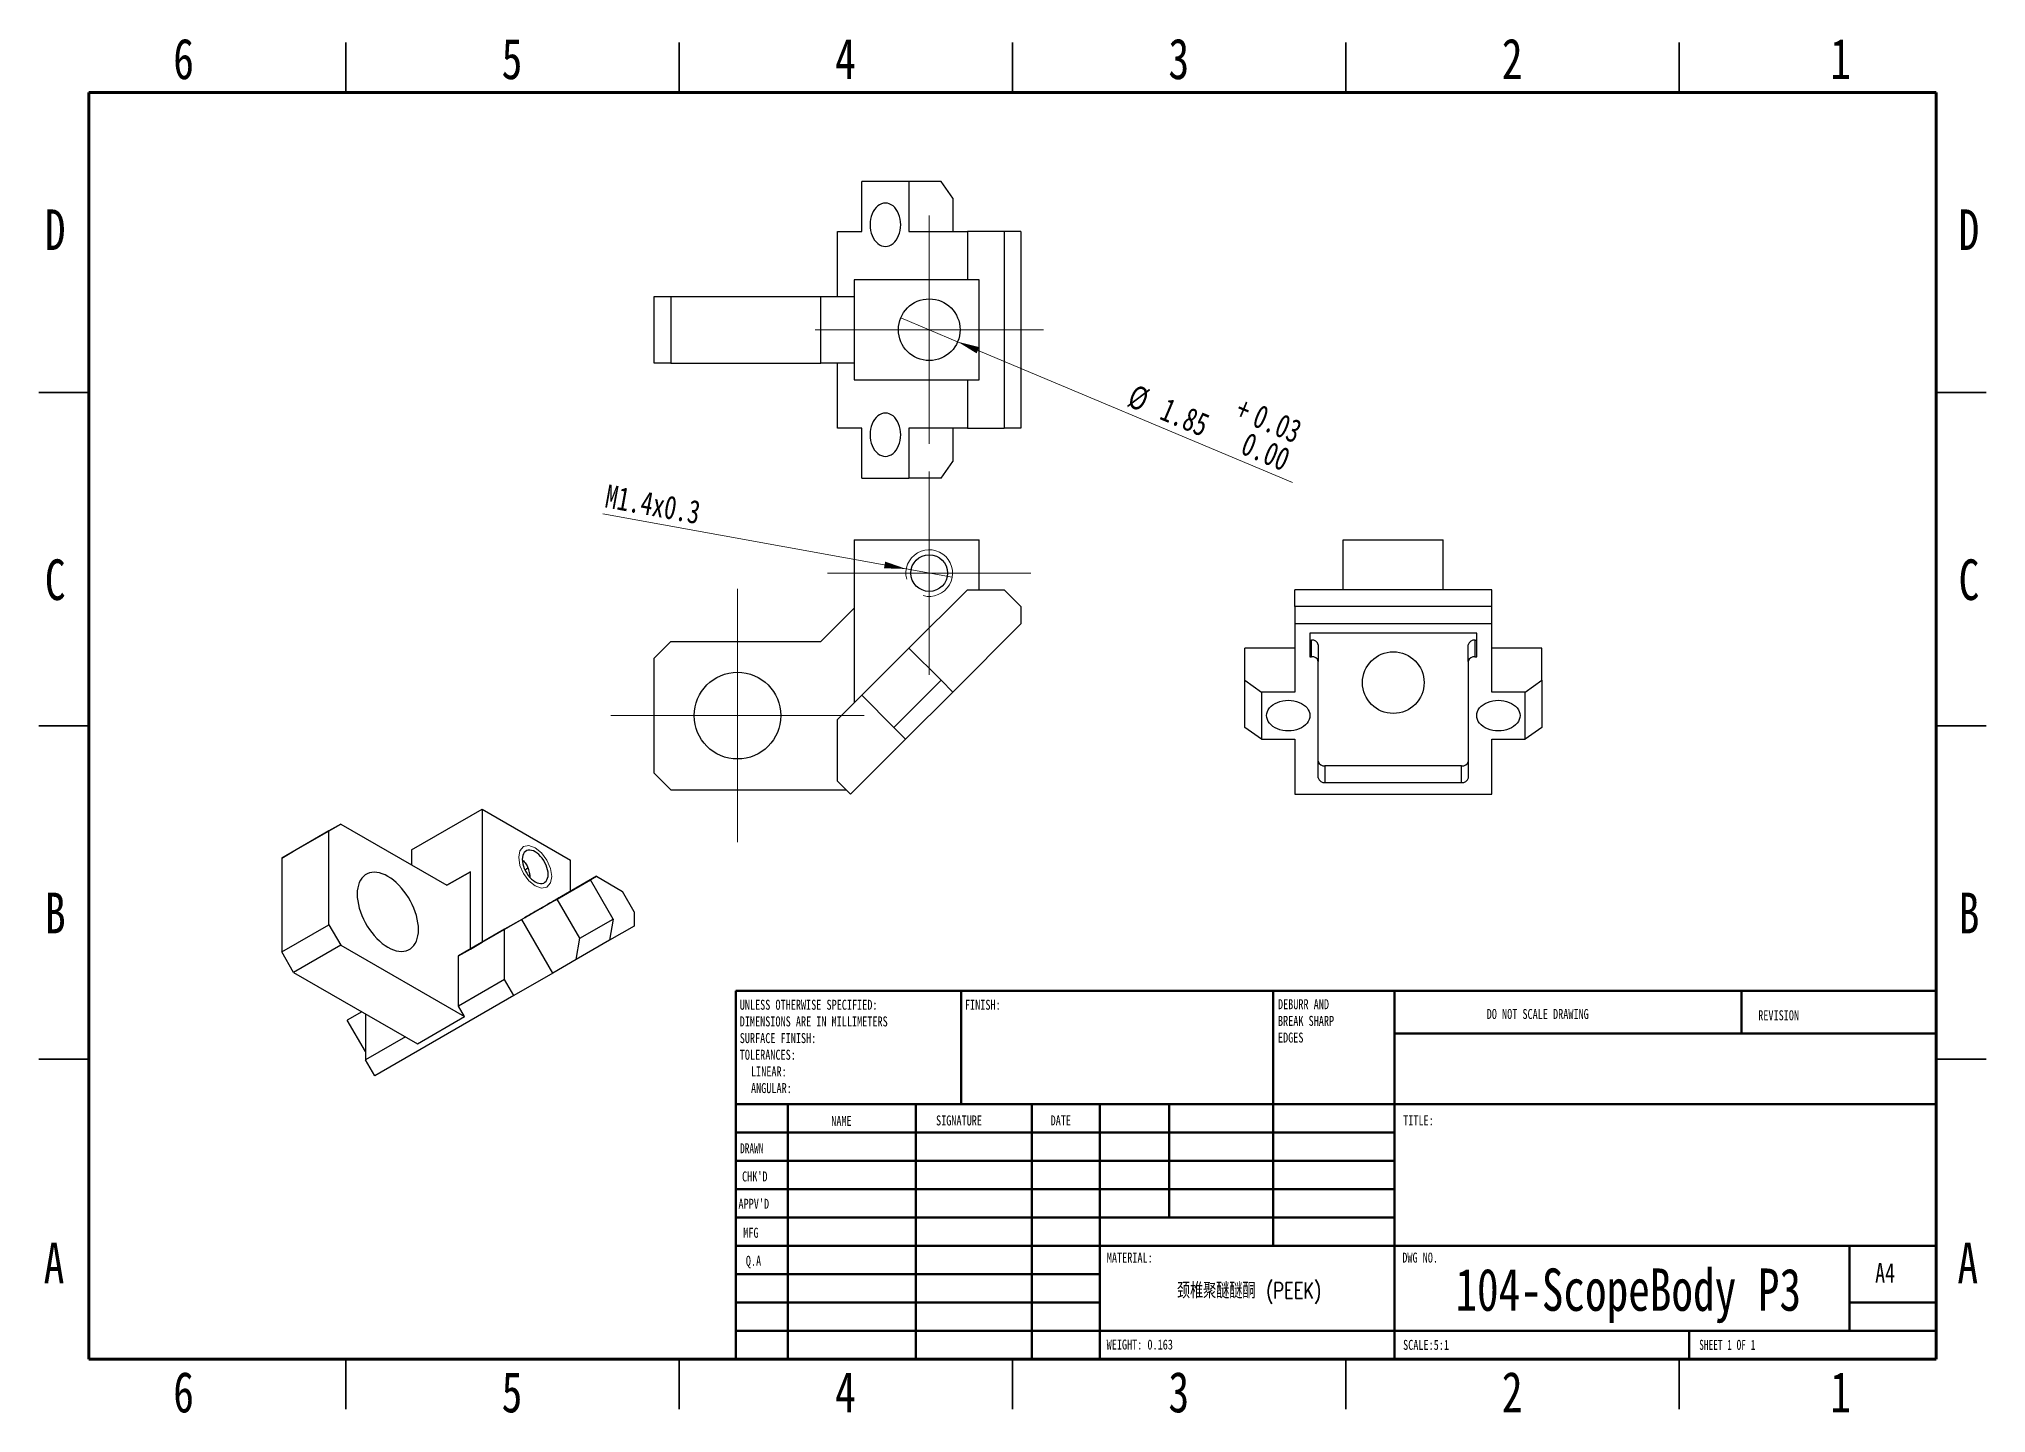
# Model space of a CAD drawing. Header units: millimetres. Extents: x 2 to 294, y 2 to 208.
import ezdxf

# ---------------------------------------------------------------- set-up
doc = ezdxf.new("R2010")
doc.units = ezdxf.units.MM
doc.styles.add('SLDTEXTSTYLE0', font='TXT', dxfattribs={"width": 0.75})
doc.styles.add('SLDTEXTSTYLE1', font='TXT', dxfattribs={"width": 0.686449})
doc.styles.add('SLDTEXTSTYLE2', font='TXT', dxfattribs={"width": 0.6875})
doc.styles.add('SLDTEXTSTYLE3', font='TXT', dxfattribs={"width": 0.75, "bigfont": 'bigfont'})
doc.dimstyles.new('SLDDIMSTYLE0', dxfattribs={"dimtxt": 3.5, "dimasz": 3.302, "dimexe": 0, "dimexo": 0.0625, "dimgap": 0.875, "dimtad": 1, "dimlfac": 0.2, "dimrnd": 1e-09, "dimzin": 12, "dimdsep": 46, "dimtxsty": 'SLDTEXTSTYLE0', "dimblk1": 'NONE', "dimsah": 1, "dimcen": 0, "dimadec": 0, "dimazin": 3, "dimtfac": 1, "dimtmove": 0, "dimatfit": 3, "dimldrblk": 'NONE', "dimfxl": 0, "dimfrac": 2, "dimtolj": 1, "dimtzin": 12, "dimarcsym": 0})
doc.dimstyles.new('SLDDIMSTYLE1', dxfattribs={"dimtxt": 3.5, "dimasz": 3.302, "dimexe": 0, "dimexo": 0.0625, "dimgap": 0.875, "dimtad": 1, "dimlfac": 0.2, "dimrnd": 1e-09, "dimzin": 12, "dimdsep": 46, "dimtxsty": 'SLDTEXTSTYLE0', "dimblk1": 'NONE', "dimsah": 1, "dimcen": 0, "dimadec": 0, "dimazin": 3, "dimtol": 1, "dimtp": 0.03, "dimtfac": 1, "dimtmove": 0, "dimatfit": 3, "dimldrblk": 'NONE', "dimfxl": 0, "dimfrac": 2, "dimtolj": 1, "dimtzin": 0, "dimarcsym": 0})

# ---------------------------------------------------------------- blocks, each defined once
blk = doc.blocks.new('SW_NOTE_0')
at = {"color": 0, "linetype": 'Continuous', "lineweight": 0, "char_height": 1.5, "attachment_point": 1, "style": 'SLDTEXTSTYLE0'}
for s, insert in [('UNLESS OTHERWISE SPECIFIED:', (0, 1.93)), ('DIMENSIONS ARE IN MILLIMETERS', (0, -0.57)), ('TOLERANCES:', (0, -5.57)), ('SURFACE FINISH:', (0, -3.07)), ('LINEAR:', (1.69, -8.07)), ('ANGULAR:', (1.69, -10.57))]:
    blk.add_mtext(s, dxfattribs=dict(at, insert=insert))
blk = doc.blocks.new('SW_NOTE_0_1')
at = {"color": 0, "linetype": 'Continuous', "lineweight": 0, "char_height": 1.5, "attachment_point": 1, "style": 'SLDTEXTSTYLE0'}
for s, insert in [('DEBURR AND', (0, 1.93)), ('BREAK SHARP', (0, -0.57)), ('EDGES', (0, -3.07))]:
    blk.add_mtext(s, dxfattribs=dict(at, insert=insert))
blk = doc.blocks.new('_D')
at = {"color": 7, "linetype": 'Continuous', "lineweight": 0}
for q in [(87.06, 136.82), (139.45, 127.29)]:
    blk.add_line((132.57, 128.54), q, dxfattribs=at)
at = {"color": 7, "linetype": 'Continuous', "lineweight": 18}
blk.add_solid([(132.57, 128.54), (129.41, 129.64), (129.23, 128.64)], dxfattribs=at)
at = {"color": 7, "linetype": 'Continuous', "lineweight": 18, "insert": (87.86, 141.25), "char_height": 3.5, "attachment_point": 1, "rotation": 349.6922, "style": 'SLDTEXTSTYLE0'}
blk.add_mtext('M1.4x0.3', dxfattribs=at)
blk = doc.blocks.new('_None')
blk = doc.blocks.new('SW_CENTERMARKSYMBOL_0')
at = {"color": 0, "linetype": 'Continuous', "lineweight": 18}
for p, q in [((0, 12.5), (0, 19)), ((0, 0), (0, 12.5)), ((-12.5, 0), (-19, 0)), ((0, 0), (-12.5, 0)), ((0, 0), (0, -12.5)), ((0, 0), (12.5, 0)), ((12.5, 0), (19, 0)), ((0, -12.5), (0, -19))]:
    blk.add_line(p, q, dxfattribs=at)
blk = doc.blocks.new('SW_CENTERMARKSYMBOL_1')
at = {"color": 0, "linetype": 'Continuous', "lineweight": 18}
for p, q in [((0, 12.5), (0, 15.25)), ((0, 0), (0, 12.5)), ((-12.5, 0), (-15.25, 0)), ((0, 0), (-12.5, 0)), ((0, 0), (0, -12.5)), ((0, 0), (12.5, 0)), ((12.5, 0), (15.25, 0)), ((0, -12.5), (0, -15.25))]:
    blk.add_line(p, q, dxfattribs=at)
blk = doc.blocks.new('_D_1')
at = {"color": 7, "linetype": 'Continuous', "lineweight": 0}
for q in [(131.75, 166.22), (190.47, 141.51)]:
    blk.add_line((140.27, 162.63), q, dxfattribs=at)
at = {"color": 7, "linetype": 'Continuous', "lineweight": 18}
blk.add_solid([(140.27, 162.63), (143.12, 160.88), (143.51, 161.82)], dxfattribs=at)
at = {"color": 7, "linetype": 'Continuous', "lineweight": 18, "char_height": 3.5, "attachment_point": 1, "rotation": 337.183, "style": 'SLDTEXTSTYLE0'}
for s, insert in [('%%c', (166.86, 156.32)), ('1.85', (171.74, 154.32)), ('+', (183.01, 154.43)), ('0.03', (185.62, 153.33)), ('0.00', (183.87, 149.16))]:
    blk.add_mtext(s, dxfattribs=dict(at, insert=insert))
blk = doc.blocks.new('SW_CENTERMARKSYMBOL_2')
at = {"color": 0, "linetype": 'Continuous', "lineweight": 18}
for p, q in [((0, 12.5), (0, 17.125)), ((0, 0), (0, 12.5)), ((-12.5, 0), (-17.125, 0)), ((0, 0), (-12.5, 0)), ((0, 0), (0, -12.5)), ((0, 0), (12.5, 0)), ((12.5, 0), (17.125, 0)), ((0, -12.5), (0, -17.125))]:
    blk.add_line(p, q, dxfattribs=at)

msp = doc.modelspace()

# ---------------------------------------------------------------- linework, layer by layer
at = {"color": 7, "linetype": 'Continuous', "lineweight": 35}
for p, q in [((48.5, 200), (48.5, 207.5)), ((98.5, 200), (98.5, 207.5)), ((148.5, 207.5), (148.5, 200)), ((148.5, 200), (148.5, 207.5)), ((198.5, 200), (198.5, 207.5)), ((248.5, 200), (248.5, 207.5)), ((10, 155), (2.5, 155)), ((287, 155), (294.5, 155)), ((2.5, 105), (10, 105)), ((10, 105), (2.5, 105)), ((294.5, 105), (287, 105)), ((287, 105), (294.5, 105)), ((10, 55), (2.5, 55)), ((287, 55), (294.5, 55)), ((48.5, 10), (48.5, 2.5)), ((98.5, 10), (98.5, 2.5)), ((148.5, 2.5), (148.5, 10)), ((148.5, 10), (148.5, 2.5)), ((198.5, 10), (198.5, 2.5)), ((248.5, 10), (248.5, 2.5))]:
    msp.add_line(p, q, dxfattribs=at)
at = {"color": 7, "linetype": 'Continuous', "lineweight": 70}
for p, q in [((10, 10), (10, 200)), ((10, 200), (287, 200)), ((287, 200), (287, 10)), ((287, 10), (10, 10))]:
    msp.add_line(p, q, dxfattribs=at)
at = {"color": 7, "linetype": 'Continuous', "lineweight": 25}
for p, q in [((125.896, 179.174), (125.896, 186.674)), ((132.967, 186.674), (125.896, 186.674)), ((132.967, 186.674), (132.967, 179.174)), ((137.779, 186.674), (132.967, 186.674)), ((139.546, 184.174), (137.779, 186.674)), ((139.546, 184.174), (139.546, 179.174)), ((122.261, 169.424), (122.261, 179.174)), ((122.261, 179.174), (125.896, 179.174)), ((132.967, 179.174), (141.731, 179.174)), ((141.731, 179.174), (141.731, 171.924)), ((147.261, 179.174), (141.731, 179.174)), ((147.261, 179.174), (147.261, 149.674)), ((149.761, 179.174), (147.261, 179.174)), ((149.761, 179.174), (149.761, 149.674)), ((94.761, 159.424), (94.761, 169.424)), ((94.761, 169.424), (97.261, 169.424)), ((97.261, 169.424), (97.261, 159.424)), ((97.261, 169.424), (119.761, 169.424)), ((119.761, 159.424), (119.761, 169.424)), ((119.761, 169.424), (124.761, 169.424)), ((124.761, 171.924), (124.761, 156.924)), ((143.511, 171.924), (124.761, 171.924)), ((143.511, 156.924), (143.511, 171.924)), ((97.261, 159.424), (94.761, 159.424)), ((97.261, 159.424), (119.761, 159.424)), ((124.761, 159.424), (119.761, 159.424)), ((122.261, 149.674), (122.261, 159.424)), ((124.761, 156.924), (143.511, 156.924)), ((141.731, 156.924), (141.731, 149.674)), ((125.896, 149.674), (122.261, 149.674)), ((125.896, 142.174), (125.896, 149.674)), ((141.731, 149.674), (132.967, 149.674)), ((132.967, 149.674), (132.967, 142.174)), ((139.546, 149.674), (139.546, 144.674)), ((141.731, 149.674), (147.261, 149.674)), ((149.761, 149.674), (147.261, 149.674)), ((137.779, 142.174), (139.546, 144.674)), ((125.896, 142.174), (132.967, 142.174)), ((137.779, 142.174), (132.967, 142.174)), ((124.761, 132.918), (124.761, 108.448)), ((124.761, 132.918), (143.511, 132.918)), ((143.511, 125.418), (143.511, 132.918)), ((198.109, 125.418), (198.109, 132.918)), ((198.109, 132.918), (213.109, 132.918)), ((213.109, 125.418), (213.109, 132.918)), ((124.761, 122.659), (119.761, 117.659)), ((141.731, 125.418), (132.967, 116.654)), ((141.731, 125.418), (147.261, 125.418)), ((149.761, 122.918), (147.261, 125.418)), ((149.761, 122.918), (149.761, 120.289)), ((190.859, 122.918), (190.859, 125.418)), ((220.359, 125.418), (190.859, 125.418)), ((190.859, 122.918), (190.859, 120.289)), ((220.359, 122.918), (190.859, 122.918)), ((220.359, 122.918), (220.359, 125.418)), ((220.359, 120.289), (220.359, 122.918)), ((149.761, 120.289), (139.546, 110.074)), ((190.859, 120.289), (190.859, 110.074)), ((220.359, 120.289), (190.859, 120.289)), ((220.359, 110.074), (220.359, 120.289)), ((97.261, 117.659), (94.761, 115.159)), ((97.261, 117.659), (119.761, 117.659)), ((218.109, 118.913), (193.109, 118.913)), ((193.109, 118.913), (193.109, 115.378)), ((193.109, 117.852), (193.359, 117.852)), ((193.359, 115.378), (193.359, 117.852)), ((194.359, 117.145), (194.359, 114.67)), ((216.859, 114.67), (216.859, 117.145)), ((217.859, 117.852), (218.109, 117.852)), ((217.859, 117.852), (217.859, 115.378)), ((218.109, 115.378), (218.109, 118.913)), ((94.761, 97.918), (94.761, 115.159)), ((125.896, 109.583), (132.967, 116.654)), ((137.779, 111.842), (132.967, 116.654)), ((183.359, 111.842), (183.359, 116.654)), ((190.859, 116.654), (183.359, 116.654)), ((193.109, 115.378), (193.359, 115.378)), ((194.359, 97.221), (194.359, 114.67)), ((216.859, 114.67), (216.859, 97.221)), ((217.859, 115.378), (218.109, 115.378)), ((227.859, 116.654), (220.359, 116.654)), ((227.859, 111.842), (227.859, 116.654)), ((130.708, 104.771), (137.779, 111.842)), ((137.779, 111.842), (139.546, 110.074)), ((183.359, 111.842), (185.859, 110.074)), ((183.359, 104.771), (183.359, 111.842)), ((225.359, 110.074), (227.859, 111.842)), ((227.859, 111.842), (227.859, 104.771)), ((125.896, 109.583), (122.261, 105.948)), ((130.708, 104.771), (125.896, 109.583)), ((139.546, 110.074), (132.475, 103.003)), ((185.859, 110.074), (185.859, 103.003)), ((190.859, 110.074), (185.859, 110.074)), ((225.359, 110.074), (220.359, 110.074)), ((225.359, 103.003), (225.359, 110.074)), ((122.261, 96.703), (122.261, 105.948)), ((132.475, 103.003), (124.218, 94.746)), ((132.475, 103.003), (130.708, 104.771)), ((185.859, 103.003), (183.359, 104.771)), ((185.859, 103.003), (190.859, 103.003)), ((190.859, 103.003), (190.859, 94.746)), ((220.359, 103.003), (225.359, 103.003)), ((220.359, 94.746), (220.359, 103.003)), ((227.859, 104.771), (225.359, 103.003)), ((94.761, 97.918), (97.261, 95.418)), ((124.218, 94.746), (122.261, 96.703)), ((215.859, 98.988), (195.359, 98.988)), ((195.359, 98.988), (195.359, 96.514)), ((195.359, 96.514), (215.859, 96.514)), ((215.859, 96.514), (215.859, 98.988)), ((97.261, 95.418), (123.545, 95.418)), ((190.859, 94.746), (220.359, 94.746)), ((58.358, 86.405), (68.965, 92.528)), ((68.965, 92.528), (68.965, 72.547)), ((68.965, 92.528), (82.223, 84.874)), ((45.984, 89.252), (38.913, 85.17)), ((40.681, 86.191), (47.752, 90.273)), ((47.752, 90.273), (45.984, 89.252)), ((45.984, 75.175), (45.984, 89.252)), ((47.752, 90.273), (63.662, 81.089)), ((38.913, 85.17), (40.681, 86.191)), ((38.913, 85.17), (38.913, 71.093)), ((58.358, 86.405), (58.358, 84.15)), ((82.223, 80.203), (82.223, 84.874)), ((63.661, 81.089), (67.197, 83.13)), ((67.197, 83.13), (63.662, 81.089)), ((67.197, 71.526), (67.197, 83.13)), ((86.092, 82.436), (79.894, 78.857)), ((79.894, 78.857), (85.197, 81.919)), ((80.197, 79.031), (85.197, 81.919)), ((80.965, 79.477), (86.092, 82.436)), ((88.6, 76.025), (85.197, 81.919)), ((86.092, 82.436), (90.001, 80.179)), ((68.965, 72.547), (80.965, 79.477)), ((80.197, 79.031), (74.894, 75.97)), ((83.6, 73.138), (80.197, 79.031)), ((91.769, 77.117), (90.001, 80.179)), ((74.894, 75.97), (72.324, 74.485)), ((79.546, 67.911), (74.894, 75.97)), ((83.6, 73.138), (88.6, 76.025)), ((88.6, 76.025), (88.082, 72.84)), ((91.769, 77.117), (91.769, 74.97)), ((38.913, 71.093), (45.984, 75.175)), ((45.984, 75.175), (47.752, 72.113)), ((72.324, 74.485), (65.429, 70.505)), ((72.324, 66.937), (72.324, 74.485)), ((83.082, 69.952), (83.6, 73.138)), ((91.769, 74.97), (88.082, 72.841)), ((40.681, 68.031), (38.913, 71.093)), ((47.752, 72.113), (40.681, 68.031)), ((47.752, 72.113), (66.338, 61.383)), ((65.429, 70.505), (67.197, 71.526)), ((65.429, 62.957), (65.429, 70.505)), ((67.197, 71.526), (68.965, 72.547)), ((88.082, 72.84), (83.082, 69.952)), ((40.681, 68.031), (59.267, 57.301)), ((79.546, 67.911), (73.708, 64.54)), ((83.082, 69.952), (79.546, 67.911)), ((73.708, 64.54), (52.848, 52.498)), ((72.324, 66.937), (65.429, 62.957)), ((73.708, 64.54), (72.324, 66.937)), ((50.911, 62.125), (48.731, 60.866)), ((50.911, 62.125), (48.731, 60.866)), ((51.464, 61.806), (51.464, 54.895)), ((59.267, 57.301), (66.338, 61.383)), ((66.338, 61.383), (65.429, 62.957)), ((51.464, 56.132), (48.731, 60.866)), ((57.45, 58.35), (51.464, 54.895)), ((52.848, 52.498), (51.464, 54.895))]:
    msp.add_line(p, q, dxfattribs=at)
at = {"color": 7, "linetype": 'Continuous', "lineweight": 50}
for p, q in [((107, 65.25), (287, 65.25)), ((107, 65.25), (107, 10)), ((140.8, 48.25), (140.8, 65.25)), ((187.6, 65.25), (187.6, 27)), ((205.8, 65.25), (205.8, 10)), ((257.8, 58.875), (257.8, 65.25)), ((287, 58.875), (205.8, 58.875)), ((287, 48.25), (107, 48.25)), ((114.8, 48.25), (114.8, 10)), ((133.991, 48.25), (133.991, 10)), ((151.399, 48.25), (151.399, 10)), ((161.6, 10), (161.6, 48.25)), ((172, 31.25), (172, 48.25)), ((205.8, 44), (107, 44)), ((205.8, 39.75), (107, 39.75)), ((205.8, 35.5), (107, 35.5)), ((205.8, 31.25), (107, 31.25)), ((161.6, 27), (107, 27)), ((161.6, 27), (287, 27)), ((274, 14.25), (274, 27)), ((161.6, 22.75), (107, 22.75)), ((161.6, 18.5), (107, 18.5)), ((287, 18.5), (274, 18.5)), ((107, 14.25), (287, 14.25)), ((250, 10), (250, 14.25))]:
    msp.add_line(p, q, dxfattribs=at)
at = {"color": 7, "linetype": 'Continuous', "lineweight": 25, "flags": 128}
for points in [[(127.133, 180.174), (127.153, 179.75), (127.212, 179.333), (127.308, 178.93), (127.441, 178.549), (127.608, 178.195), (127.806, 177.876), (128.032, 177.595), (128.282, 177.359), (128.552, 177.171), (128.837, 177.035), (129.131, 176.952), (129.431, 176.924), (129.731, 176.952), (130.026, 177.035), (130.311, 177.171), (130.58, 177.359), (130.83, 177.595), (131.056, 177.876), (131.255, 178.195), (131.422, 178.549), (131.554, 178.93), (131.651, 179.333), (131.71, 179.75), (131.729, 180.174), (131.71, 180.598), (131.651, 181.015), (131.554, 181.418), (131.422, 181.799), (131.255, 182.152), (131.056, 182.472), (130.83, 182.752), (130.58, 182.988), (130.311, 183.176), (130.026, 183.313), (129.731, 183.396), (129.431, 183.424), (129.131, 183.396), (128.837, 183.313), (128.552, 183.176), (128.282, 182.988), (128.032, 182.752), (127.806, 182.472), (127.608, 182.152), (127.441, 181.799), (127.308, 181.418), (127.212, 181.015), (127.153, 180.598), (127.133, 180.174)], [(127.133, 148.674), (127.153, 148.25), (127.212, 147.833), (127.308, 147.43), (127.441, 147.049), (127.608, 146.695), (127.806, 146.376), (128.032, 146.095), (128.282, 145.859), (128.552, 145.671), (128.837, 145.535), (129.131, 145.452), (129.431, 145.424), (129.731, 145.452), (130.026, 145.535), (130.311, 145.671), (130.58, 145.859), (130.83, 146.095), (131.056, 146.376), (131.255, 146.695), (131.422, 147.049), (131.554, 147.43), (131.651, 147.833), (131.71, 148.25), (131.729, 148.674), (131.71, 149.098), (131.651, 149.515), (131.554, 149.918), (131.422, 150.299), (131.255, 150.652), (131.056, 150.972), (130.83, 151.252), (130.58, 151.488), (130.311, 151.676), (130.026, 151.813), (129.731, 151.896), (129.431, 151.924), (129.131, 151.896), (128.837, 151.813), (128.552, 151.676), (128.282, 151.488), (128.032, 151.252), (127.806, 150.972), (127.608, 150.652), (127.441, 150.299), (127.308, 149.918), (127.212, 149.515), (127.153, 149.098), (127.133, 148.674)], [(189.859, 104.241), (189.434, 104.26), (189.017, 104.319), (188.615, 104.416), (188.234, 104.548), (187.88, 104.715), (187.56, 104.914), (187.28, 105.14), (187.044, 105.39), (186.856, 105.659), (186.719, 105.944), (186.636, 106.239), (186.609, 106.539), (186.636, 106.839), (186.719, 107.133), (186.856, 107.418), (187.044, 107.688), (187.28, 107.938), (187.56, 108.164), (187.88, 108.362), (188.234, 108.529), (188.615, 108.662), (189.017, 108.758), (189.434, 108.817), (189.859, 108.837), (190.283, 108.817), (190.7, 108.758), (191.102, 108.662), (191.484, 108.529), (191.837, 108.362), (192.157, 108.164), (192.437, 107.938), (192.673, 107.688), (192.861, 107.418), (192.998, 107.133), (193.081, 106.839), (193.109, 106.539), (193.081, 106.239), (192.998, 105.944), (192.861, 105.659), (192.673, 105.39), (192.437, 105.14), (192.157, 104.914), (191.837, 104.715), (191.484, 104.548), (191.102, 104.416), (190.7, 104.319), (190.283, 104.26), (189.859, 104.241)], [(221.359, 104.241), (220.934, 104.26), (220.517, 104.319), (220.115, 104.416), (219.734, 104.548), (219.38, 104.715), (219.06, 104.914), (218.78, 105.14), (218.544, 105.39), (218.356, 105.659), (218.219, 105.944), (218.136, 106.239), (218.109, 106.539), (218.136, 106.839), (218.219, 107.133), (218.356, 107.418), (218.544, 107.688), (218.78, 107.938), (219.06, 108.164), (219.38, 108.362), (219.734, 108.529), (220.115, 108.662), (220.517, 108.758), (220.934, 108.817), (221.359, 108.837), (221.783, 108.817), (222.2, 108.758), (222.602, 108.662), (222.984, 108.529), (223.337, 108.362), (223.657, 108.164), (223.937, 107.938), (224.173, 107.688), (224.361, 107.418), (224.498, 107.133), (224.581, 106.839), (224.609, 106.539), (224.581, 106.239), (224.498, 105.944), (224.361, 105.659), (224.173, 105.39), (223.937, 105.14), (223.657, 104.914), (223.337, 104.715), (222.984, 104.548), (222.602, 104.416), (222.2, 104.319), (221.783, 104.26), (221.359, 104.241)], [(78.864, 82.73), (78.845, 83.061), (78.786, 83.409), (78.689, 83.765), (78.556, 84.123), (78.39, 84.475), (78.193, 84.815), (77.971, 85.135), (77.728, 85.429), (77.468, 85.691), (77.197, 85.916), (76.92, 86.099), (76.643, 86.235), (76.372, 86.324), (76.112, 86.362), (75.869, 86.349), (75.647, 86.285), (75.45, 86.172), (75.284, 86.011), (75.151, 85.807), (75.054, 85.563), (74.995, 85.284), (74.975, 84.976), (74.995, 84.645), (75.054, 84.297), (75.151, 83.941), (75.284, 83.583), (75.45, 83.231), (75.647, 82.891), (75.869, 82.571), (76.112, 82.277), (76.372, 82.015), (76.643, 81.79), (76.92, 81.608), (77.197, 81.471), (77.468, 81.382), (77.728, 81.344), (77.971, 81.357), (78.193, 81.421), (78.39, 81.534), (78.556, 81.695), (78.689, 81.899), (78.786, 82.143), (78.845, 82.422), (78.864, 82.73)], [(54.823, 82.418), (54.399, 82.641), (53.978, 82.816), (53.565, 82.942), (53.163, 83.019), (52.774, 83.045), (52.403, 83.02), (52.053, 82.945), (51.726, 82.821), (51.426, 82.647), (51.155, 82.427), (50.915, 82.161), (50.709, 81.852), (50.537, 81.502), (50.402, 81.115), (50.305, 80.694), (50.246, 80.243), (50.227, 79.764), (50.246, 79.263), (50.305, 78.744), (50.402, 78.211), (50.537, 77.668), (50.709, 77.12), (50.915, 76.573), (51.155, 76.03), (51.426, 75.496), (51.726, 74.976), (52.053, 74.474), (52.403, 73.995), (52.774, 73.543), (53.163, 73.12), (53.565, 72.732), (53.978, 72.381), (54.399, 72.071), (54.823, 71.803), (55.247, 71.581), (55.667, 71.406), (56.081, 71.28), (56.483, 71.203), (56.872, 71.177), (57.242, 71.202), (57.593, 71.276), (57.919, 71.401), (58.219, 71.574), (58.491, 71.795), (58.731, 72.061), (58.937, 72.37), (59.109, 72.719), (59.244, 73.106), (59.341, 73.528), (59.399, 73.979), (59.419, 74.458), (59.399, 74.959), (59.341, 75.478), (59.244, 76.011), (59.109, 76.554), (58.937, 77.102), (58.731, 77.649), (58.491, 78.192), (58.219, 78.726), (57.919, 79.246), (57.593, 79.747), (57.242, 80.227), (56.872, 80.679), (56.483, 81.102), (56.081, 81.49), (55.667, 81.841), (55.247, 82.151), (54.823, 82.418)], [(75.819, 83.759), (75.653, 83.571), (75.397, 83.336)], [(76.476, 76.883), (76.79, 77.064), (77.126, 77.259), (77.479, 77.462), (77.843, 77.672), (78.211, 77.885), (78.577, 78.096), (78.935, 78.303), (79.279, 78.501), (79.602, 78.688), (79.9, 78.86), (80.167, 79.014), (80.399, 79.148), (80.592, 79.259), (80.741, 79.346), (80.846, 79.406), (80.904, 79.44), (80.914, 79.445), (80.875, 79.423), (80.789, 79.374), (80.657, 79.298), (80.482, 79.196), (80.266, 79.071), (80.012, 78.925), (79.726, 78.76), (79.412, 78.579), (79.076, 78.385), (78.723, 78.181), (78.359, 77.971), (77.991, 77.758), (77.625, 77.547), (77.267, 77.34), (76.923, 77.142), (76.6, 76.955), (76.302, 76.783), (76.035, 76.629), (75.803, 76.495), (75.611, 76.384), (75.461, 76.297), (75.356, 76.237), (75.298, 76.203), (75.289, 76.198), (75.327, 76.22), (75.413, 76.269), (75.545, 76.346), (75.72, 76.447), (75.937, 76.572), (76.19, 76.718), (76.476, 76.883)]]:
    msp.add_lwpolyline(points, dxfattribs=at)
at = {"color": 7, "linetype": 'Continuous', "lineweight": 18, "flags": 128}
msp.add_lwpolyline([(79.395, 82.424), (79.206, 81.439), (78.67, 80.822), (77.867, 80.666), (76.92, 80.995), (75.973, 81.759), (75.17, 82.842), (74.633, 84.079), (74.445, 85.282), (74.633, 86.267), (75.17, 86.884), (75.973, 87.04), (76.92, 86.711), (77.867, 85.947), (78.67, 84.864), (79.206, 83.627), (79.395, 82.424)], dxfattribs=at)
at = {"color": 7, "linetype": 'Continuous', "lineweight": 25}
for centre, radius in [((136.011, 164.424), 4.625), ((136.011, 127.918), 2.75), ((205.609, 111.488), 4.625), ((107.261, 106.539), 6.5)]:
    msp.add_circle(centre, radius, dxfattribs=at)
at = {"color": 7, "linetype": 'Continuous', "lineweight": 18}
msp.add_arc((136.011, 127.918), 3.5, 255, 195, dxfattribs=at)
at = {"color": 7, "linetype": 'Continuous', "lineweight": 25}
for centre, start, end in [((193.484, 116.969), 11.42175, 98.04947), ((217.734, 116.969), 81.95053, 168.57825), ((193.484, 114.494), 11.42175, 98.04947), ((217.734, 114.494), 81.95053, 168.57825), ((195.234, 99.872), 191.42175, 278.04947), ((215.984, 99.872), 261.95053, 348.57825), ((195.234, 97.397), 191.42175, 278.04947), ((215.984, 97.397), 261.95053, 348.57825)]:
    msp.add_arc(centre, 0.893, start, end, dxfattribs=at)
msp.add_open_spline([(74.994, 84.848), (75.049, 84.811), (75.198, 84.711), (75.405, 84.484), (75.613, 84.181), (75.787, 83.829), (75.929, 83.432), (76.039, 82.984), (76.106, 82.588), (76.128, 82.346), (76.135, 82.267)], degree=3, knots=[0, 0, 0, 0, 0.07649541, 0.21070973, 0.33981863, 0.47199783, 0.61534277, 0.76199779, 0.92232869, 1, 1, 1, 1], dxfattribs=at)

# ---------------------------------------------------------------- block references
at = {"color": 7, "linetype": 'Continuous', "lineweight": 0}
for name, p in [('SW_CENTERMARKSYMBOL_2', (136.011, 164.424)), ('SW_CENTERMARKSYMBOL_1', (136.011, 127.918)), ('SW_CENTERMARKSYMBOL_0', (107.261, 106.539)), ('SW_NOTE_0', (107.594, 61.987)), ('SW_NOTE_0_1', (188.309, 62.069))]:
    msp.add_blockref(name, p, dxfattribs=at)

# ---------------------------------------------------------------- texts
for s, insert, char_height, attachment_point, style in [('6', (24.189, 208.114), 6.096, 2, 'SLDTEXTSTYLE0'), ('5', (73.439, 208.114), 6.096, 2, 'SLDTEXTSTYLE0'), ('4', (123.439, 208.114), 6.096, 2, 'SLDTEXTSTYLE0'), ('3', (173.439, 208.114), 6.096, 2, 'SLDTEXTSTYLE0'), ('2', (223.439, 208.114), 6.096, 2, 'SLDTEXTSTYLE0'), ('1', (272.689, 208.114), 6.096, 2, 'SLDTEXTSTYLE0'), ('D', (4.93, 182.476), 6.096, 2, 'SLDTEXTSTYLE0'), ('D', (291.93, 182.476), 6.096, 2, 'SLDTEXTSTYLE0'), ('C', (4.937, 129.976), 6.096, 2, 'SLDTEXTSTYLE0'), ('C', (291.937, 129.976), 6.096, 2, 'SLDTEXTSTYLE0'), ('B', (4.953, 79.976), 6.096, 2, 'SLDTEXTSTYLE0'), ('B', (291.953, 79.976), 6.096, 2, 'SLDTEXTSTYLE0'), ('FINISH:', (141.371, 63.919), 1.5, 1, 'SLDTEXTSTYLE0'), ('DO NOT SCALE DRAWING', (219.615, 62.533), 1.5, 1, 'SLDTEXTSTYLE0'), ('REVISION', (260.328, 62.335), 1.5, 1, 'SLDTEXTSTYLE0'), ('NAME', (121.322, 46.501), 1.5, 1, 'SLDTEXTSTYLE0'), ('SIGNATURE', (137.034, 46.562), 1.5, 1, 'SLDTEXTSTYLE0'), ('DATE', (154.215, 46.576), 1.5, 1, 'SLDTEXTSTYLE0'), ('TITLE:', (207.09, 46.576), 1.5, 1, 'SLDTEXTSTYLE0'), ('DRAWN', (107.643, 42.385), 1.5, 1, 'SLDTEXTSTYLE1'), ("CHK'D", (107.939, 38.162), 1.5, 1, 'SLDTEXTSTYLE0'), ("APPV'D", (107.402, 34.066), 1.5, 1, 'SLDTEXTSTYLE0'), ('MFG', (108.124, 29.716), 1.5, 1, 'SLDTEXTSTYLE0'), ('A', (4.757, 27.476), 6.096, 2, 'SLDTEXTSTYLE0'), ('A', (291.757, 27.476), 6.096, 2, 'SLDTEXTSTYLE0'), ('Q.A', (108.509, 25.505), 1.5, 1, 'SLDTEXTSTYLE0'), ('MATERIAL:', (162.646, 25.986), 1.5, 1, 'SLDTEXTSTYLE0'), ('DWG NO.', (206.953, 25.986), 1.5, 1, 'SLDTEXTSTYLE0'), ('104-ScopeBody P3', (240.839, 23.607), 6.35, 2, 'SLDTEXTSTYLE0'), ('A4', (277.871, 24.406), 2.9104, 1, 'SLDTEXTSTYLE0'), ('颈椎聚醚醚酮 (PEEK)', (183.978, 21.486), 2.38125, 2, 'SLDTEXTSTYLE3'), ('WEIGHT: 0.163', (162.618, 12.949), 1.4986, 1, 'SLDTEXTSTYLE0'), ('SCALE:5:1', (207.074, 12.9), 1.5, 1, 'SLDTEXTSTYLE0'), ('SHEET 1 OF 1', (251.478, 12.9), 1.5, 1, 'SLDTEXTSTYLE2'), ('6', (24.189, 8.114), 6.096, 2, 'SLDTEXTSTYLE0'), ('5', (73.439, 8.114), 6.096, 2, 'SLDTEXTSTYLE0'), ('4', (123.439, 8.114), 6.096, 2, 'SLDTEXTSTYLE0'), ('3', (173.439, 8.114), 6.096, 2, 'SLDTEXTSTYLE0'), ('2', (223.439, 8.114), 6.096, 2, 'SLDTEXTSTYLE0'), ('1', (272.689, 8.114), 6.096, 2, 'SLDTEXTSTYLE0')]:
    msp.add_mtext(s, dxfattribs=dict(at, insert=insert, char_height=char_height, attachment_point=attachment_point, style=style))

# ---------------------------------------------------------------- dimensions: what is measured, and where the dimension line sits
at = {"color": 7, "linetype": 'Continuous', "lineweight": 18}
dim = msp.add_diameter_dim_2p(p1=(131.748, 166.217), p2=(140.274, 162.63), dimstyle='SLDDIMSTYLE1', dxfattribs=at)
dim.commit()
dim.dimension.update_dxf_attribs({"geometry": '_D_1', "text_midpoint": (177.998, 146.76), "dimtype": 163})
dim = msp.add_diameter_dim_2p(p1=(139.454, 127.292), p2=(132.567, 128.545), text='M1.4x0.3', dimstyle='SLDDIMSTYLE0', override={"dimpost": '<>'}, dxfattribs=at)
dim.commit()
dim.dimension.update_dxf_attribs({"geometry": '_D', "text_midpoint": (96.536, 135.098), "dimtype": 163})

doc.saveas('drawing.dxf')
